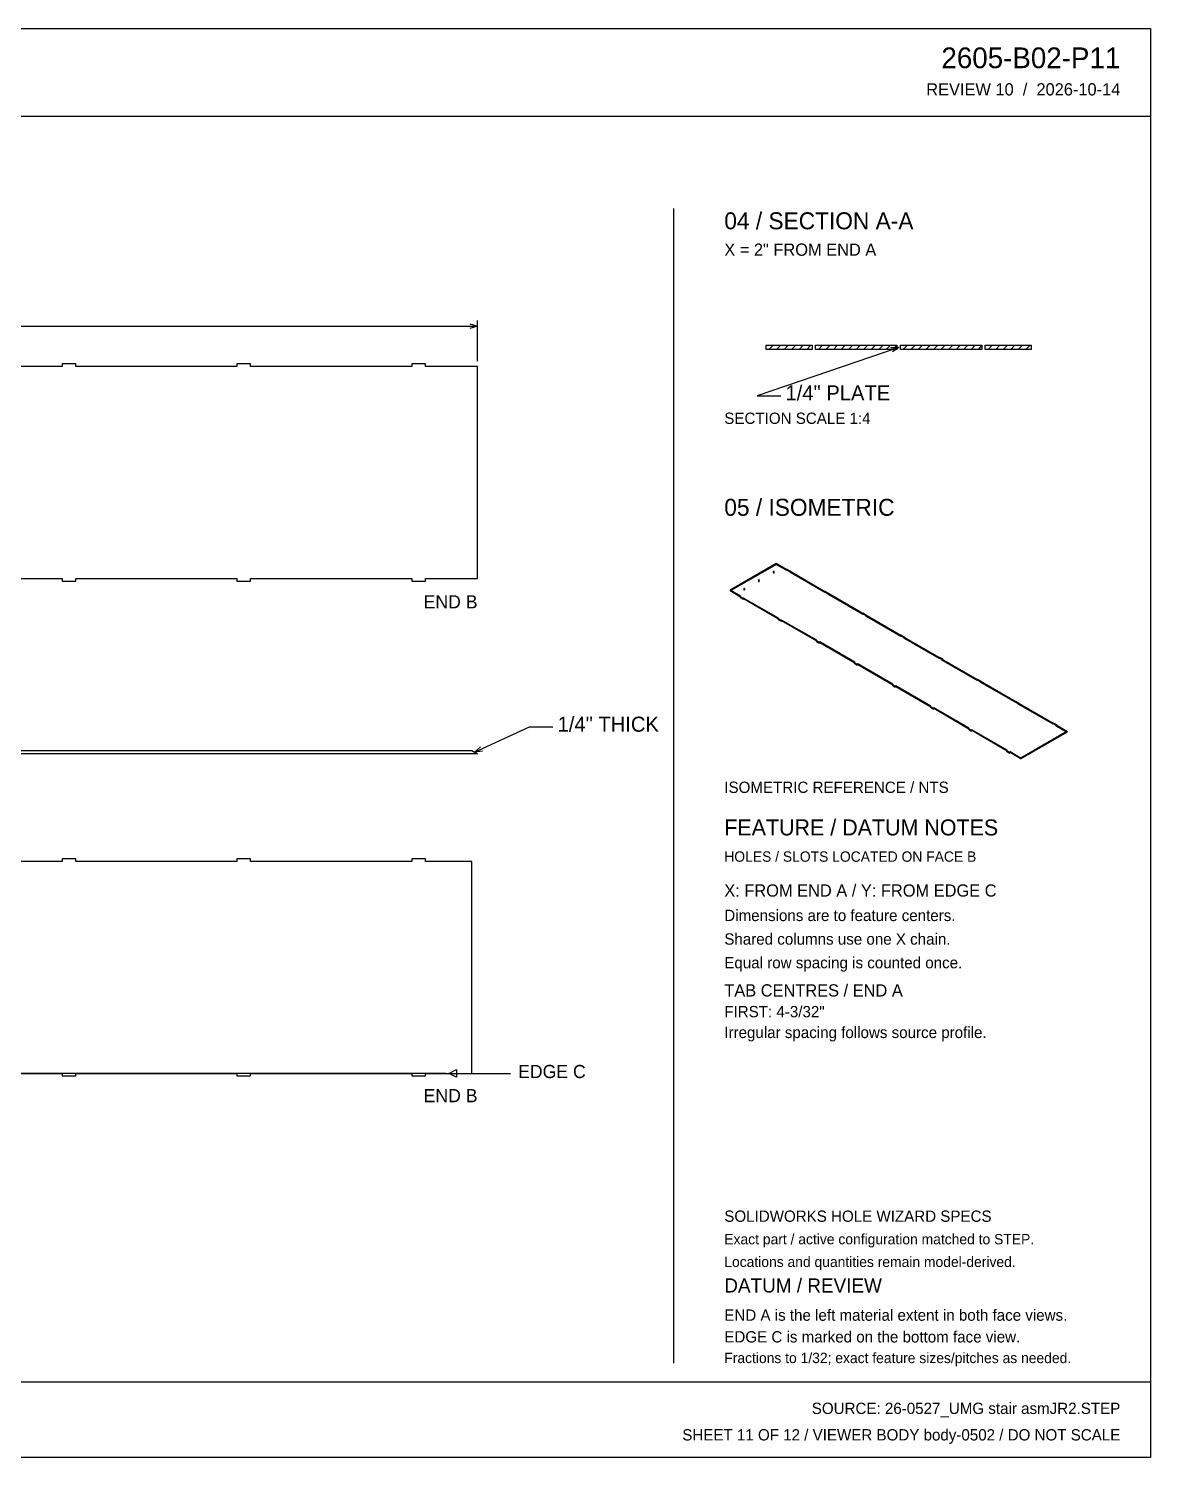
# Model space of a CAD drawing. Header units: inches. Extents: x 2 to 168, y 2 to 108.
# Drawn here: x 85 to 167.6, y 2.4 to 107.6 of the extents above; entities that cross this region are included whole.
import ezdxf
from ezdxf.enums import TextEntityAlignment as Align

# ---------------------------------------------------------------- set-up
doc = ezdxf.new("R2010")
doc.units = ezdxf.units.IN
doc.header["$MEASUREMENT"] = 0

msp = doc.modelspace()

# ---------------------------------------------------------------- linework, layer by layer
at = {"layer": 'ANNOTATION'}
for p, q in [((19.43, 85.71), (118.07, 85.71)), ((117.51, 85.88), (118.07, 85.71)), ((118.07, 85.71), (117.51, 85.53)), ((118.07, 83.14), (118.07, 86.13)), ((149.1, 84.15), (138.68, 80.59)), ((148.52, 84.13), (149.1, 84.15)), ((149.1, 84.15), (148.63, 83.81)), ((138.68, 80.59), (140.42, 80.59)), ((117.86, 54.32), (121.89, 56.18)), ((121.89, 56.18), (123.63, 56.18)), ((117.86, 54.32), (118.3, 54.71)), ((118.44, 54.4), (117.86, 54.32)), ((115.74, 30.66), (14.5, 30.66)), ((115.95, 30.66), (116.51, 30.94)), ((115.95, 30.66), (120.5, 30.66)), ((116.51, 30.38), (115.95, 30.66)), ((116.51, 30.94), (116.51, 30.38))]:
    msp.add_line(p, q, dxfattribs=at)
at = {"layer": 'OUTLINE'}
for p, q in [((2.36, 107.64), (167.64, 107.64)), ((167.64, 107.64), (167.64, 2.36)), ((2.36, 101.18), (167.64, 101.18)), ((132.5, 94.38), (132.5, 9.31)), ((139.33, 84.31), (142.72, 84.31)), ((139.33, 83.99), (139.33, 84.31)), ((139.54, 83.99), (139.85, 84.31)), ((140.1, 83.99), (140.41, 84.31)), ((140.65, 83.99), (140.96, 84.31)), ((141.21, 83.99), (141.52, 84.31)), ((141.76, 83.99), (142.07, 84.31)), ((142.32, 83.99), (142.63, 84.31)), ((142.72, 84.31), (142.72, 83.99)), ((142.97, 84.31), (148.97, 84.31)), ((142.97, 83.99), (142.97, 84.31)), ((143.18, 83.99), (143.49, 84.31)), ((143.74, 83.99), (144.05, 84.31)), ((144.29, 83.99), (144.6, 84.31)), ((144.85, 83.99), (145.16, 84.31)), ((145.4, 83.99), (145.72, 84.31)), ((145.96, 83.99), (146.27, 84.31)), ((146.51, 83.99), (146.83, 84.31)), ((147.07, 83.99), (147.38, 84.31)), ((147.63, 83.99), (147.94, 84.31)), ((148.18, 83.99), (148.49, 84.31)), ((148.74, 83.99), (148.97, 84.31)), ((148.97, 84.31), (148.97, 83.99)), ((149.22, 84.31), (155.22, 84.31)), ((149.22, 83.99), (149.22, 84.31)), ((149.43, 83.99), (149.74, 84.31)), ((149.99, 83.99), (150.3, 84.31)), ((150.54, 83.99), (150.85, 84.31)), ((151.1, 83.99), (151.41, 84.31)), ((151.65, 83.99), (151.97, 84.31)), ((152.21, 83.99), (152.52, 84.31)), ((152.76, 83.99), (153.08, 84.31)), ((153.32, 83.99), (153.63, 84.31)), ((153.88, 83.99), (154.19, 84.31)), ((154.43, 83.99), (154.74, 84.31)), ((154.99, 83.99), (155.22, 84.31)), ((155.22, 84.31), (155.22, 83.99)), ((155.47, 84.31), (158.86, 84.31)), ((155.47, 83.99), (155.47, 84.31)), ((155.68, 83.99), (155.99, 84.31)), ((156.24, 83.99), (156.55, 84.31)), ((156.79, 83.99), (157.1, 84.31)), ((157.35, 83.99), (157.66, 84.31)), ((157.9, 83.99), (158.22, 84.31)), ((158.46, 83.99), (158.77, 84.31)), ((158.86, 84.31), (158.86, 83.99)), ((142.72, 83.99), (139.33, 83.99)), ((148.97, 83.99), (142.97, 83.99)), ((155.22, 83.99), (149.22, 83.99)), ((158.86, 83.99), (155.47, 83.99)), ((87.47, 82.74), (75.58, 82.74)), ((88.47, 82.93), (87.47, 82.93)), ((87.47, 82.93), (87.47, 82.74)), ((88.47, 82.74), (88.47, 82.93)), ((100.35, 82.74), (88.47, 82.74)), ((101.35, 82.93), (100.35, 82.93)), ((100.35, 82.93), (100.35, 82.74)), ((101.35, 82.74), (101.35, 82.93)), ((113.24, 82.74), (101.35, 82.74)), ((114.24, 82.93), (113.24, 82.93)), ((113.24, 82.93), (113.24, 82.74)), ((114.24, 82.74), (114.24, 82.93)), ((118.07, 82.74), (114.24, 82.74)), ((118.07, 67.12), (118.07, 82.74)), ((140.07, 68.22), (136.67, 66.26)), ((136.67, 66.2), (140.07, 68.16)), ((139.87, 67.63), (139.86, 67.63)), ((139.86, 67.63), (139.86, 67.63)), ((139.86, 67.63), (139.86, 67.63)), ((139.86, 67.63), (139.86, 67.63)), ((139.86, 67.63), (139.86, 67.63)), ((139.86, 67.63), (139.86, 67.63)), ((139.86, 67.63), (139.86, 67.63)), ((139.86, 67.63), (139.86, 67.62)), ((139.86, 67.62), (139.86, 67.62)), ((139.86, 67.62), (139.86, 67.62)), ((139.86, 67.62), (139.86, 67.62)), ((139.86, 67.62), (139.86, 67.62)), ((139.86, 67.62), (139.86, 67.62)), ((139.86, 67.62), (139.86, 67.62)), ((139.86, 67.62), (139.86, 67.62)), ((139.86, 67.62), (139.86, 67.62)), ((139.86, 67.62), (139.86, 67.62)), ((139.86, 67.62), (139.86, 67.62)), ((139.86, 67.62), (139.86, 67.62)), ((139.86, 67.62), (139.86, 67.61)), ((139.86, 67.61), (139.86, 67.61)), ((139.86, 67.61), (139.86, 67.61)), ((139.86, 67.61), (139.86, 67.61)), ((139.86, 67.61), (139.86, 67.61)), ((139.86, 67.61), (139.86, 67.61)), ((139.86, 67.61), (139.86, 67.61)), ((139.86, 67.61), (139.86, 67.61)), ((139.86, 67.61), (139.87, 67.61)), ((139.87, 67.57), (139.86, 67.57)), ((139.86, 67.57), (139.86, 67.57)), ((139.86, 67.57), (139.86, 67.57)), ((139.86, 67.57), (139.86, 67.57)), ((139.86, 67.57), (139.86, 67.56)), ((139.86, 67.56), (139.86, 67.56)), ((139.86, 67.56), (139.86, 67.56)), ((139.86, 67.56), (139.86, 67.56)), ((139.86, 67.56), (139.86, 67.56)), ((139.86, 67.56), (139.86, 67.56)), ((139.86, 67.56), (139.86, 67.56)), ((139.86, 67.56), (139.86, 67.56)), ((139.86, 67.56), (139.86, 67.56)), ((139.86, 67.56), (139.86, 67.56)), ((139.86, 67.56), (139.86, 67.56)), ((139.86, 67.56), (139.86, 67.56)), ((139.86, 67.56), (139.86, 67.55)), ((139.86, 67.55), (139.86, 67.55)), ((139.86, 67.55), (139.86, 67.55)), ((139.86, 67.55), (139.86, 67.55)), ((139.86, 67.55), (139.86, 67.55)), ((139.86, 67.55), (139.86, 67.55)), ((139.86, 67.55), (139.86, 67.55)), ((139.86, 67.55), (139.86, 67.55)), ((139.86, 67.55), (139.86, 67.55)), ((139.86, 67.55), (139.86, 67.55)), ((139.86, 67.55), (139.86, 67.55)), ((139.86, 67.55), (139.87, 67.55)), ((139.88, 67.64), (139.87, 67.64)), ((139.87, 67.64), (139.87, 67.64)), ((139.87, 67.64), (139.87, 67.63)), ((139.87, 67.63), (139.87, 67.57)), ((139.87, 67.63), (139.87, 67.63)), ((139.87, 67.63), (139.87, 67.63)), ((139.87, 67.63), (139.87, 67.63)), ((139.87, 67.63), (139.87, 67.63)), ((139.87, 67.63), (139.87, 67.63)), ((139.87, 67.63), (139.87, 67.63)), ((139.87, 67.61), (139.87, 67.61)), ((139.87, 67.61), (139.87, 67.61)), ((139.87, 67.61), (139.87, 67.61)), ((139.87, 67.61), (139.87, 67.61)), ((139.87, 67.61), (139.87, 67.61)), ((139.87, 67.61), (139.87, 67.6)), ((139.87, 67.6), (139.87, 67.6)), ((139.87, 67.6), (139.87, 67.6)), ((139.87, 67.6), (139.88, 67.6)), ((139.88, 67.57), (139.87, 67.57)), ((139.87, 67.57), (139.87, 67.57)), ((139.87, 67.57), (139.87, 67.57)), ((139.87, 67.57), (139.87, 67.57)), ((139.87, 67.57), (139.87, 67.57)), ((139.87, 67.57), (139.87, 67.57)), ((139.87, 67.57), (139.87, 67.57)), ((139.87, 67.57), (139.87, 67.57)), ((139.87, 67.57), (139.87, 67.57)), ((139.87, 67.55), (139.87, 67.54)), ((139.87, 67.54), (139.87, 67.54)), ((139.87, 67.54), (139.87, 67.54)), ((139.87, 67.54), (139.87, 67.54)), ((139.87, 67.54), (139.87, 67.54)), ((139.87, 67.54), (139.87, 67.54)), ((139.87, 67.54), (139.87, 67.54)), ((139.87, 67.54), (139.87, 67.54)), ((139.87, 67.54), (139.88, 67.54)), ((139.89, 67.64), (139.88, 67.64)), ((139.88, 67.64), (139.88, 67.64)), ((139.88, 67.64), (139.88, 67.64)), ((139.88, 67.64), (139.88, 67.64)), ((139.88, 67.64), (139.88, 67.64)), ((139.88, 67.64), (139.88, 67.64)), ((139.88, 67.64), (139.88, 67.64)), ((139.88, 67.6), (139.88, 67.6)), ((139.88, 67.6), (139.88, 67.6)), ((139.88, 67.6), (139.88, 67.6)), ((139.88, 67.6), (139.88, 67.6)), ((139.88, 67.6), (139.88, 67.6)), ((139.88, 67.6), (139.88, 67.6)), ((139.88, 67.6), (139.89, 67.6)), ((139.89, 67.57), (139.88, 67.57)), ((139.88, 67.57), (139.88, 67.57)), ((139.88, 67.57), (139.88, 67.57)), ((139.88, 67.57), (139.88, 67.57)), ((139.88, 67.57), (139.88, 67.57)), ((139.88, 67.57), (139.88, 67.57)), ((139.88, 67.57), (139.88, 67.57)), ((139.88, 67.54), (139.88, 67.54)), ((139.88, 67.54), (139.88, 67.54)), ((139.88, 67.54), (139.88, 67.54)), ((139.88, 67.54), (139.88, 67.54)), ((139.88, 67.54), (139.88, 67.54)), ((139.88, 67.54), (139.88, 67.54)), ((139.88, 67.54), (139.89, 67.54)), ((139.9, 67.64), (139.89, 67.64)), ((139.89, 67.64), (139.89, 67.64)), ((139.89, 67.64), (139.89, 67.64)), ((139.89, 67.64), (139.89, 67.64)), ((139.89, 67.64), (139.89, 67.64)), ((139.89, 67.64), (139.89, 67.64)), ((139.89, 67.6), (139.89, 67.6)), ((139.89, 67.6), (139.89, 67.6)), ((139.89, 67.6), (139.89, 67.6)), ((139.89, 67.6), (139.89, 67.6)), ((139.89, 67.6), (139.89, 67.6)), ((139.89, 67.6), (139.9, 67.6)), ((139.9, 67.57), (139.89, 67.57)), ((139.89, 67.57), (139.89, 67.57)), ((139.89, 67.57), (139.89, 67.57)), ((139.89, 67.57), (139.89, 67.57)), ((139.89, 67.57), (139.89, 67.57)), ((139.89, 67.57), (139.89, 67.57)), ((139.89, 67.54), (139.89, 67.54)), ((139.89, 67.54), (139.89, 67.54)), ((139.89, 67.54), (139.89, 67.54)), ((139.89, 67.54), (139.89, 67.54)), ((139.89, 67.54), (139.89, 67.54)), ((139.89, 67.54), (139.9, 67.54)), ((139.91, 67.64), (139.9, 67.64)), ((139.9, 67.64), (139.9, 67.64)), ((139.9, 67.64), (139.9, 67.64)), ((139.9, 67.64), (139.9, 67.64)), ((139.9, 67.64), (139.9, 67.64)), ((139.9, 67.64), (139.9, 67.64)), ((139.9, 67.64), (139.9, 67.64)), ((139.9, 67.6), (139.9, 67.6)), ((139.9, 67.6), (139.9, 67.6)), ((139.9, 67.6), (139.9, 67.6)), ((139.9, 67.6), (139.9, 67.6)), ((139.9, 67.6), (139.9, 67.6)), ((139.9, 67.6), (139.9, 67.6)), ((139.9, 67.6), (139.91, 67.6)), ((139.91, 67.57), (139.9, 67.57)), ((139.9, 67.57), (139.9, 67.57)), ((139.9, 67.57), (139.9, 67.57)), ((139.9, 67.57), (139.9, 67.57)), ((139.9, 67.57), (139.9, 67.57)), ((139.9, 67.57), (139.9, 67.57)), ((139.9, 67.57), (139.9, 67.57)), ((139.9, 67.54), (139.9, 67.54)), ((139.9, 67.54), (139.9, 67.54)), ((139.9, 67.54), (139.9, 67.54)), ((139.9, 67.54), (139.9, 67.54)), ((139.9, 67.54), (139.9, 67.54)), ((139.9, 67.54), (139.9, 67.54)), ((139.9, 67.54), (139.91, 67.54)), ((139.91, 67.63), (139.91, 67.64)), ((139.92, 67.63), (139.91, 67.63)), ((139.91, 67.63), (139.91, 67.63)), ((139.91, 67.63), (139.91, 67.63)), ((139.91, 67.63), (139.91, 67.63)), ((139.91, 67.63), (139.91, 67.63)), ((139.91, 67.63), (139.91, 67.63)), ((139.91, 67.63), (139.91, 67.63)), ((139.91, 67.63), (139.91, 67.63)), ((139.91, 67.61), (139.91, 67.54)), ((139.91, 67.6), (139.91, 67.61)), ((139.91, 67.61), (139.91, 67.61)), ((139.91, 67.61), (139.91, 67.61)), ((139.91, 67.61), (139.91, 67.61)), ((139.91, 67.61), (139.91, 67.61)), ((139.91, 67.61), (139.91, 67.61)), ((139.91, 67.61), (139.91, 67.61)), ((139.91, 67.61), (139.92, 67.61)), ((139.91, 67.6), (139.91, 67.6)), ((139.92, 67.57), (139.91, 67.57)), ((139.91, 67.57), (139.91, 67.57)), ((139.91, 67.57), (139.91, 67.57)), ((139.91, 67.57), (139.91, 67.57)), ((139.91, 67.57), (139.91, 67.57)), ((139.91, 67.57), (139.91, 67.57)), ((139.91, 67.57), (139.91, 67.57)), ((139.91, 67.57), (139.91, 67.57)), ((139.91, 67.57), (139.91, 67.57)), ((139.91, 67.54), (139.91, 67.55)), ((139.91, 67.55), (139.91, 67.55)), ((139.91, 67.55), (139.92, 67.55)), ((139.91, 67.54), (139.91, 67.54)), ((139.91, 67.54), (139.91, 67.54)), ((139.91, 67.54), (139.91, 67.54)), ((139.91, 67.54), (139.91, 67.54)), ((139.91, 67.54), (139.91, 67.54)), ((139.91, 67.54), (139.91, 67.54)), ((139.92, 67.62), (139.92, 67.63)), ((139.92, 67.63), (139.92, 67.63)), ((139.92, 67.63), (139.92, 67.63)), ((139.92, 67.63), (139.92, 67.63)), ((139.92, 67.63), (139.92, 67.63)), ((139.92, 67.63), (139.92, 67.63)), ((139.92, 67.61), (139.92, 67.62)), ((139.92, 67.62), (139.92, 67.62)), ((139.92, 67.62), (139.92, 67.62)), ((139.92, 67.62), (139.92, 67.62)), ((139.92, 67.62), (139.92, 67.62)), ((139.92, 67.62), (139.92, 67.62)), ((139.92, 67.62), (139.92, 67.62)), ((139.92, 67.62), (139.92, 67.62)), ((139.92, 67.62), (139.92, 67.62)), ((139.92, 67.62), (139.92, 67.62)), ((139.92, 67.62), (139.92, 67.62)), ((139.92, 67.62), (139.92, 67.62)), ((139.92, 67.61), (139.92, 67.61)), ((139.92, 67.61), (139.92, 67.61)), ((139.92, 67.61), (139.92, 67.61)), ((139.92, 67.61), (139.92, 67.61)), ((139.92, 67.61), (139.92, 67.61)), ((139.92, 67.61), (139.92, 67.61)), ((139.92, 67.56), (139.92, 67.57)), ((139.92, 67.57), (139.92, 67.57)), ((139.92, 67.57), (139.92, 67.57)), ((139.92, 67.55), (139.92, 67.56)), ((139.92, 67.56), (139.92, 67.56)), ((139.92, 67.56), (139.92, 67.56)), ((139.92, 67.56), (139.92, 67.56)), ((139.92, 67.56), (139.92, 67.56)), ((139.92, 67.56), (139.92, 67.56)), ((139.92, 67.56), (139.92, 67.56)), ((139.92, 67.56), (139.92, 67.56)), ((139.92, 67.56), (139.92, 67.56)), ((139.92, 67.56), (139.92, 67.56)), ((139.92, 67.56), (139.92, 67.56)), ((139.92, 67.56), (139.92, 67.56)), ((139.92, 67.55), (139.92, 67.55)), ((139.92, 67.55), (139.92, 67.55)), ((139.92, 67.55), (139.92, 67.55)), ((139.92, 67.55), (139.92, 67.55)), ((139.92, 67.55), (139.92, 67.55)), ((139.92, 67.55), (139.92, 67.55)), ((139.92, 67.55), (139.92, 67.55)), ((139.92, 67.55), (139.92, 67.55)), ((139.92, 67.55), (139.92, 67.55)), ((140.07, 68.16), (140.07, 68.22)), ((140.85, 67.77), (140.07, 68.22)), ((140.85, 67.71), (140.07, 68.16)), ((140.89, 67.8), (140.85, 67.77)), ((140.85, 67.77), (140.85, 67.71)), ((140.89, 67.73), (140.85, 67.71)), ((140.89, 67.8), (140.89, 67.73)), ((140.89, 67.8), (141.11, 67.67)), ((140.89, 67.73), (141.11, 67.61)), ((141.11, 67.67), (141.07, 67.65)), ((141.07, 67.65), (141.07, 67.58)), ((143.65, 66.15), (141.07, 67.65)), ((141.11, 67.61), (141.07, 67.58)), ((143.65, 66.09), (141.07, 67.58)), ((141.11, 67.67), (141.11, 67.61)), ((75.58, 67.12), (87.47, 67.12)), ((87.47, 67.12), (87.47, 66.93)), ((87.47, 66.93), (88.47, 66.93)), ((88.47, 66.93), (88.47, 67.12)), ((88.47, 67.12), (100.35, 67.12)), ((100.35, 67.12), (100.35, 66.93)), ((100.35, 66.93), (101.35, 66.93)), ((101.35, 66.93), (101.35, 67.12)), ((101.35, 67.12), (113.24, 67.12)), ((113.24, 67.12), (113.24, 66.93)), ((113.24, 66.93), (114.24, 66.93)), ((114.24, 66.93), (114.24, 67.12)), ((114.24, 67.12), (118.07, 67.12)), ((137.69, 66.37), (137.68, 66.37)), ((137.68, 66.37), (137.68, 66.37)), ((137.68, 66.37), (137.68, 66.37)), ((137.68, 66.37), (137.68, 66.37)), ((137.68, 66.37), (137.68, 66.37)), ((137.68, 66.37), (137.68, 66.37)), ((137.68, 66.37), (137.68, 66.36)), ((137.68, 66.36), (137.68, 66.36)), ((137.68, 66.36), (137.68, 66.36)), ((137.68, 66.36), (137.68, 66.36)), ((137.68, 66.36), (137.68, 66.36)), ((137.68, 66.36), (137.68, 66.36)), ((137.68, 66.36), (137.68, 66.36)), ((137.68, 66.36), (137.68, 66.36)), ((137.68, 66.36), (137.68, 66.36)), ((137.68, 66.36), (137.69, 66.36)), ((137.7, 66.38), (137.69, 66.38)), ((137.69, 66.38), (137.69, 66.38)), ((137.69, 66.38), (137.69, 66.38)), ((137.69, 66.38), (137.69, 66.38)), ((137.69, 66.38), (137.69, 66.37)), ((137.69, 66.38), (137.69, 66.31)), ((137.69, 66.37), (137.69, 66.37)), ((137.69, 66.37), (137.69, 66.37)), ((137.69, 66.37), (137.69, 66.37)), ((137.69, 66.37), (137.69, 66.37)), ((137.69, 66.37), (137.69, 66.37)), ((137.69, 66.37), (137.69, 66.37)), ((137.69, 66.36), (137.69, 66.36)), ((137.69, 66.36), (137.69, 66.36)), ((137.69, 66.36), (137.69, 66.35)), ((137.69, 66.35), (137.69, 66.35)), ((137.69, 66.35), (137.69, 66.35)), ((137.69, 66.35), (137.69, 66.35)), ((137.69, 66.35), (137.69, 66.35)), ((137.69, 66.35), (137.69, 66.35)), ((137.69, 66.35), (137.69, 66.35)), ((137.69, 66.35), (137.69, 66.35)), ((137.69, 66.35), (137.7, 66.35)), ((137.71, 66.38), (137.7, 66.38)), ((137.7, 66.38), (137.7, 66.38)), ((137.7, 66.38), (137.7, 66.38)), ((137.7, 66.38), (137.7, 66.38)), ((137.7, 66.38), (137.7, 66.38)), ((137.7, 66.38), (137.7, 66.38)), ((137.7, 66.38), (137.7, 66.38)), ((137.7, 66.38), (137.7, 66.38)), ((137.7, 66.35), (137.7, 66.35)), ((137.7, 66.35), (137.7, 66.35)), ((137.7, 66.35), (137.7, 66.35)), ((137.7, 66.35), (137.7, 66.35)), ((137.7, 66.35), (137.7, 66.35)), ((137.7, 66.35), (137.7, 66.35)), ((137.7, 66.35), (137.7, 66.35)), ((137.7, 66.35), (137.71, 66.35)), ((137.72, 66.38), (137.71, 66.38)), ((137.71, 66.38), (137.71, 66.38)), ((137.71, 66.38), (137.71, 66.38)), ((137.71, 66.38), (137.71, 66.38)), ((137.71, 66.38), (137.71, 66.38)), ((137.71, 66.38), (137.71, 66.38)), ((137.71, 66.35), (137.71, 66.35)), ((137.71, 66.35), (137.71, 66.35)), ((137.71, 66.35), (137.71, 66.35)), ((137.71, 66.35), (137.71, 66.35)), ((137.71, 66.35), (137.71, 66.35)), ((137.71, 66.35), (137.72, 66.35)), ((137.73, 66.38), (137.72, 66.38)), ((137.72, 66.38), (137.72, 66.38)), ((137.72, 66.38), (137.72, 66.38)), ((137.72, 66.38), (137.72, 66.38)), ((137.72, 66.38), (137.72, 66.38)), ((137.72, 66.38), (137.72, 66.38)), ((137.72, 66.38), (137.72, 66.38)), ((137.72, 66.35), (137.72, 66.35)), ((137.72, 66.35), (137.72, 66.35)), ((137.72, 66.35), (137.72, 66.35)), ((137.72, 66.35), (137.72, 66.35)), ((137.72, 66.35), (137.72, 66.35)), ((137.72, 66.35), (137.72, 66.35)), ((137.72, 66.35), (137.73, 66.35)), ((137.74, 66.38), (137.73, 66.38)), ((137.73, 66.38), (137.73, 66.38)), ((137.73, 66.38), (137.73, 66.38)), ((137.73, 66.38), (137.73, 66.38)), ((137.73, 66.38), (137.73, 66.38)), ((137.73, 66.38), (137.73, 66.38)), ((137.73, 66.38), (137.73, 66.38)), ((137.73, 66.38), (137.73, 66.38)), ((137.73, 66.35), (137.73, 66.35)), ((137.73, 66.35), (137.73, 66.35)), ((137.73, 66.35), (137.73, 66.35)), ((137.73, 66.35), (137.73, 66.35)), ((137.73, 66.35), (137.73, 66.35)), ((137.73, 66.35), (137.73, 66.35)), ((137.73, 66.35), (137.73, 66.35)), ((137.73, 66.35), (137.74, 66.35)), ((137.74, 66.37), (137.74, 66.38)), ((137.74, 66.38), (137.74, 66.38)), ((137.74, 66.36), (137.74, 66.37)), ((137.74, 66.37), (137.74, 66.37)), ((137.74, 66.37), (137.74, 66.37)), ((137.74, 66.37), (137.74, 66.37)), ((137.74, 66.37), (137.74, 66.37)), ((137.74, 66.37), (137.74, 66.37)), ((137.74, 66.37), (137.74, 66.37)), ((137.74, 66.37), (137.74, 66.37)), ((137.74, 66.37), (137.74, 66.37)), ((137.74, 66.37), (137.74, 66.37)), ((137.74, 66.37), (137.74, 66.37)), ((137.74, 66.37), (137.74, 66.37)), ((137.74, 66.37), (137.74, 66.37)), ((137.74, 66.35), (137.74, 66.36)), ((137.74, 66.36), (137.74, 66.36)), ((137.74, 66.36), (137.74, 66.36)), ((137.74, 66.36), (137.74, 66.36)), ((137.74, 66.36), (137.74, 66.36)), ((137.74, 66.36), (137.74, 66.36)), ((137.74, 66.36), (137.74, 66.36)), ((137.74, 66.36), (137.74, 66.36)), ((137.74, 66.36), (137.74, 66.36)), ((137.74, 66.36), (137.74, 66.36)), ((137.74, 66.36), (137.74, 66.36)), ((137.74, 66.36), (137.74, 66.36)), ((137.74, 66.35), (137.74, 66.35)), ((137.74, 66.35), (137.74, 66.35)), ((137.74, 66.35), (137.74, 66.35)), ((137.74, 66.35), (137.74, 66.35)), ((137.74, 66.35), (137.74, 66.35)), ((137.74, 66.35), (137.74, 66.29)), ((138.78, 67), (138.77, 67)), ((138.77, 67), (138.77, 67)), ((138.77, 67), (138.77, 67)), ((138.77, 67), (138.77, 67)), ((138.77, 67), (138.77, 67)), ((138.77, 67), (138.77, 67)), ((138.77, 67), (138.77, 67)), ((138.77, 67), (138.77, 66.99)), ((138.77, 66.99), (138.77, 66.99)), ((138.77, 66.99), (138.77, 66.99)), ((138.77, 66.99), (138.77, 66.99)), ((138.77, 66.99), (138.77, 66.99)), ((138.77, 66.99), (138.77, 66.99)), ((138.77, 66.99), (138.77, 66.99)), ((138.77, 66.99), (138.77, 66.99)), ((138.77, 66.99), (138.77, 66.99)), ((138.77, 66.99), (138.77, 66.99)), ((138.77, 66.99), (138.77, 66.99)), ((138.77, 66.99), (138.77, 66.98)), ((138.77, 66.98), (138.77, 66.98)), ((138.77, 66.98), (138.77, 66.98)), ((138.77, 66.98), (138.78, 66.98)), ((138.78, 66.94), (138.77, 66.94)), ((138.77, 66.94), (138.77, 66.94)), ((138.77, 66.94), (138.77, 66.94)), ((138.77, 66.94), (138.77, 66.93)), ((138.77, 66.93), (138.77, 66.93)), ((138.77, 66.93), (138.77, 66.93)), ((138.77, 66.93), (138.77, 66.93)), ((138.77, 66.93), (138.77, 66.93)), ((138.77, 66.93), (138.77, 66.93)), ((138.77, 66.93), (138.77, 66.93)), ((138.77, 66.93), (138.77, 66.93)), ((138.77, 66.93), (138.77, 66.93)), ((138.77, 66.93), (138.77, 66.93)), ((138.77, 66.93), (138.77, 66.93)), ((138.77, 66.93), (138.77, 66.93)), ((138.77, 66.93), (138.77, 66.92)), ((138.77, 66.92), (138.77, 66.92)), ((138.77, 66.92), (138.77, 66.92)), ((138.77, 66.92), (138.77, 66.92)), ((138.77, 66.92), (138.77, 66.92)), ((138.77, 66.92), (138.77, 66.92)), ((138.77, 66.92), (138.78, 66.92)), ((138.79, 67.01), (138.78, 67.01)), ((138.78, 67.01), (138.78, 67.01)), ((138.78, 67.01), (138.78, 67.01)), ((138.78, 67.01), (138.78, 67)), ((138.78, 67), (138.78, 66.94)), ((138.78, 67), (138.78, 67)), ((138.78, 67), (138.78, 67)), ((138.78, 67), (138.78, 67)), ((138.78, 67), (138.78, 67)), ((138.78, 67), (138.78, 67)), ((138.78, 67), (138.78, 67)), ((138.78, 66.98), (138.78, 66.98)), ((138.78, 66.98), (138.78, 66.98)), ((138.78, 66.98), (138.78, 66.98)), ((138.78, 66.98), (138.78, 66.98)), ((138.78, 66.98), (138.78, 66.98)), ((138.78, 66.98), (138.78, 66.98)), ((138.78, 66.98), (138.78, 66.98)), ((138.78, 66.98), (138.78, 66.98)), ((138.78, 66.98), (138.78, 66.98)), ((138.78, 66.98), (138.79, 66.98)), ((138.79, 66.94), (138.78, 66.94)), ((138.78, 66.94), (138.78, 66.94)), ((138.78, 66.94), (138.78, 66.94)), ((138.78, 66.94), (138.78, 66.94)), ((138.78, 66.94), (138.78, 66.94)), ((138.78, 66.94), (138.78, 66.94)), ((138.78, 66.94), (138.78, 66.94)), ((138.78, 66.94), (138.78, 66.94)), ((138.78, 66.94), (138.78, 66.94)), ((138.78, 66.94), (138.78, 66.94)), ((138.78, 66.92), (138.78, 66.92)), ((138.78, 66.92), (138.78, 66.92)), ((138.78, 66.92), (138.78, 66.92)), ((138.78, 66.92), (138.78, 66.92)), ((138.78, 66.92), (138.78, 66.92)), ((138.78, 66.92), (138.78, 66.92)), ((138.78, 66.92), (138.78, 66.92)), ((138.78, 66.92), (138.78, 66.91)), ((138.78, 66.91), (138.78, 66.91)), ((138.78, 66.91), (138.79, 66.91)), ((138.8, 67.01), (138.79, 67.01)), ((138.79, 67.01), (138.79, 67.01)), ((138.79, 67.01), (138.79, 67.01)), ((138.79, 67.01), (138.79, 67.01)), ((138.79, 67.01), (138.79, 67.01)), ((138.79, 67.01), (138.79, 67.01)), ((138.79, 67.01), (138.79, 67.01)), ((138.79, 66.98), (138.79, 66.98)), ((138.79, 66.98), (138.79, 66.98)), ((138.79, 66.98), (138.79, 66.98)), ((138.79, 66.98), (138.79, 66.97)), ((138.79, 66.97), (138.79, 66.97)), ((138.79, 66.97), (138.79, 66.97)), ((138.79, 66.97), (138.8, 66.97)), ((138.8, 66.95), (138.79, 66.95)), ((138.79, 66.95), (138.79, 66.95)), ((138.79, 66.95), (138.79, 66.95)), ((138.79, 66.95), (138.79, 66.95)), ((138.79, 66.95), (138.79, 66.95)), ((138.79, 66.95), (138.79, 66.94)), ((138.79, 66.94), (138.79, 66.94)), ((138.79, 66.91), (138.79, 66.91)), ((138.79, 66.91), (138.79, 66.91)), ((138.79, 66.91), (138.79, 66.91)), ((138.79, 66.91), (138.79, 66.91)), ((138.79, 66.91), (138.79, 66.91)), ((138.79, 66.91), (138.79, 66.91)), ((138.79, 66.91), (138.8, 66.91)), ((138.81, 67.01), (138.8, 67.01)), ((138.8, 67.01), (138.8, 67.01)), ((138.8, 67.01), (138.8, 67.01)), ((138.8, 67.01), (138.8, 67.01)), ((138.8, 67.01), (138.8, 67.01)), ((138.8, 67.01), (138.8, 67.01)), ((138.8, 67.01), (138.8, 67.01)), ((138.8, 66.97), (138.8, 66.97)), ((138.8, 66.97), (138.8, 66.97)), ((138.8, 66.97), (138.8, 66.97)), ((138.8, 66.97), (138.8, 66.97)), ((138.8, 66.97), (138.8, 66.97)), ((138.8, 66.97), (138.8, 66.97)), ((138.8, 66.97), (138.81, 66.97)), ((138.81, 66.95), (138.8, 66.95)), ((138.8, 66.95), (138.8, 66.95)), ((138.8, 66.95), (138.8, 66.95)), ((138.8, 66.95), (138.8, 66.95)), ((138.8, 66.95), (138.8, 66.95)), ((138.8, 66.95), (138.8, 66.95)), ((138.8, 66.95), (138.8, 66.95)), ((138.8, 66.91), (138.8, 66.91)), ((138.8, 66.91), (138.8, 66.91)), ((138.8, 66.91), (138.8, 66.91)), ((138.8, 66.91), (138.8, 66.91)), ((138.8, 66.91), (138.8, 66.91)), ((138.8, 66.91), (138.8, 66.91)), ((138.8, 66.91), (138.81, 66.91)), ((138.82, 67.01), (138.81, 67.01)), ((138.81, 67.01), (138.81, 67.01)), ((138.81, 67.01), (138.81, 67.01)), ((138.81, 67.01), (138.81, 67.01)), ((138.81, 67.01), (138.81, 67.01)), ((138.81, 67.01), (138.81, 67.01)), ((138.81, 67.01), (138.81, 67.01)), ((138.81, 66.97), (138.81, 66.98)), ((138.81, 66.98), (138.81, 66.98)), ((138.81, 66.98), (138.82, 66.98)), ((138.81, 66.97), (138.81, 66.97)), ((138.81, 66.97), (138.81, 66.97)), ((138.81, 66.97), (138.81, 66.97)), ((138.81, 66.97), (138.81, 66.97)), ((138.82, 66.94), (138.81, 66.95)), ((138.81, 66.95), (138.81, 66.95)), ((138.81, 66.95), (138.81, 66.95)), ((138.81, 66.95), (138.81, 66.95)), ((138.81, 66.95), (138.81, 66.95)), ((138.81, 66.95), (138.81, 66.95)), ((138.81, 66.95), (138.81, 66.95)), ((138.81, 66.91), (138.81, 66.91)), ((138.81, 66.91), (138.81, 66.91)), ((138.81, 66.91), (138.81, 66.91)), ((138.81, 66.91), (138.81, 66.91)), ((138.81, 66.91), (138.81, 66.91)), ((138.81, 66.91), (138.81, 66.91)), ((138.81, 66.91), (138.82, 66.91)), ((138.82, 67), (138.82, 67.01)), ((138.82, 67.01), (138.82, 67.01)), ((138.82, 67.01), (138.82, 67.01)), ((138.82, 67.01), (138.82, 67.01)), ((138.82, 67.01), (138.82, 67.01)), ((138.83, 67), (138.82, 67)), ((138.82, 67), (138.82, 67)), ((138.82, 67), (138.82, 67)), ((138.82, 66.98), (138.82, 66.92)), ((138.82, 66.98), (138.82, 66.98)), ((138.82, 66.98), (138.82, 66.98)), ((138.82, 66.98), (138.82, 66.98)), ((138.82, 66.98), (138.82, 66.98)), ((138.82, 66.98), (138.82, 66.98)), ((138.82, 66.98), (138.82, 66.98)), ((138.82, 66.98), (138.82, 66.98)), ((138.82, 66.98), (138.83, 66.98)), ((138.83, 66.94), (138.82, 66.94)), ((138.82, 66.94), (138.82, 66.94)), ((138.82, 66.94), (138.82, 66.94)), ((138.82, 66.94), (138.82, 66.94)), ((138.82, 66.94), (138.82, 66.94)), ((138.82, 66.94), (138.82, 66.94)), ((138.82, 66.94), (138.82, 66.94)), ((138.82, 66.94), (138.82, 66.94)), ((138.82, 66.92), (138.82, 66.92)), ((138.82, 66.92), (138.83, 66.92)), ((138.82, 66.91), (138.82, 66.92)), ((138.82, 66.92), (138.82, 66.92)), ((138.82, 66.92), (138.82, 66.92)), ((138.82, 66.91), (138.82, 66.91)), ((138.82, 66.91), (138.82, 66.91)), ((138.82, 66.91), (138.82, 66.91)), ((138.83, 66.99), (138.83, 67)), ((138.83, 67), (138.83, 67)), ((138.83, 67), (138.83, 67)), ((138.83, 67), (138.83, 67)), ((138.83, 67), (138.83, 67)), ((138.83, 67), (138.83, 67)), ((138.83, 67), (138.83, 67)), ((138.83, 67), (138.83, 67)), ((138.83, 67), (138.83, 67)), ((138.83, 67), (138.83, 67)), ((138.83, 67), (138.83, 67)), ((138.83, 66.98), (138.83, 66.99)), ((138.83, 66.99), (138.83, 66.99)), ((138.83, 66.99), (138.83, 66.99)), ((138.83, 66.99), (138.83, 66.99)), ((138.83, 66.99), (138.83, 66.99)), ((138.83, 66.99), (138.83, 66.99)), ((138.83, 66.99), (138.83, 66.99)), ((138.83, 66.99), (138.83, 66.99)), ((138.83, 66.99), (138.83, 66.99)), ((138.83, 66.99), (138.83, 66.99)), ((138.83, 66.99), (138.83, 66.99)), ((138.83, 66.98), (138.83, 66.98)), ((138.83, 66.98), (138.83, 66.98)), ((138.83, 66.98), (138.83, 66.98)), ((138.83, 66.98), (138.83, 66.98)), ((138.83, 66.98), (138.83, 66.98)), ((138.83, 66.98), (138.83, 66.98)), ((138.83, 66.93), (138.83, 66.94)), ((138.83, 66.94), (138.83, 66.94)), ((138.83, 66.94), (138.83, 66.94)), ((138.83, 66.94), (138.83, 66.94)), ((138.83, 66.94), (138.83, 66.94)), ((138.83, 66.94), (138.83, 66.94)), ((138.83, 66.94), (138.83, 66.94)), ((138.83, 66.92), (138.83, 66.93)), ((138.83, 66.93), (138.83, 66.93)), ((138.83, 66.93), (138.83, 66.93)), ((138.83, 66.93), (138.83, 66.93)), ((138.83, 66.93), (138.83, 66.93)), ((138.83, 66.93), (138.83, 66.93)), ((138.83, 66.93), (138.83, 66.93)), ((138.83, 66.93), (138.83, 66.93)), ((138.83, 66.93), (138.83, 66.93)), ((138.83, 66.93), (138.83, 66.93)), ((138.83, 66.93), (138.83, 66.93)), ((138.83, 66.93), (138.83, 66.93)), ((138.83, 66.92), (138.83, 66.92)), ((138.83, 66.92), (138.83, 66.92)), ((138.83, 66.92), (138.83, 66.92)), ((138.83, 66.92), (138.83, 66.92)), ((138.83, 66.92), (138.83, 66.92)), ((138.83, 66.92), (138.83, 66.92)), ((138.83, 66.92), (138.83, 66.92)), ((138.83, 66.92), (138.83, 66.92)), ((138.83, 66.92), (138.83, 66.92)), ((136.67, 66.26), (136.67, 66.2)), ((137.45, 65.81), (136.67, 66.26)), ((137.45, 65.75), (136.67, 66.2)), ((137.45, 65.81), (137.41, 65.79)), ((137.41, 65.79), (137.41, 65.72)), ((137.41, 65.79), (137.63, 65.66)), ((137.45, 65.75), (137.41, 65.72)), ((137.41, 65.72), (137.63, 65.6)), ((137.45, 65.75), (137.45, 65.81)), ((137.67, 65.68), (137.63, 65.66)), ((137.63, 65.66), (137.63, 65.6)), ((137.67, 65.62), (137.63, 65.6)), ((137.67, 65.62), (137.67, 65.68)), ((140.25, 64.19), (137.67, 65.68)), ((140.25, 64.13), (137.67, 65.62)), ((137.69, 66.31), (137.68, 66.31)), ((137.68, 66.31), (137.68, 66.31)), ((137.68, 66.31), (137.68, 66.31)), ((137.68, 66.31), (137.68, 66.3)), ((137.68, 66.3), (137.68, 66.3)), ((137.68, 66.3), (137.68, 66.3)), ((137.68, 66.3), (137.68, 66.3)), ((137.68, 66.3), (137.68, 66.3)), ((137.68, 66.3), (137.68, 66.3)), ((137.68, 66.3), (137.68, 66.3)), ((137.68, 66.3), (137.68, 66.3)), ((137.68, 66.3), (137.68, 66.3)), ((137.68, 66.3), (137.68, 66.3)), ((137.68, 66.3), (137.68, 66.3)), ((137.68, 66.3), (137.68, 66.29)), ((137.68, 66.29), (137.69, 66.29)), ((137.7, 66.32), (137.69, 66.31)), ((137.69, 66.31), (137.69, 66.31)), ((137.69, 66.31), (137.69, 66.31)), ((137.69, 66.31), (137.69, 66.31)), ((137.69, 66.31), (137.69, 66.31)), ((137.69, 66.31), (137.69, 66.31)), ((137.69, 66.31), (137.69, 66.31)), ((137.69, 66.31), (137.69, 66.31)), ((137.69, 66.31), (137.69, 66.31)), ((137.69, 66.31), (137.69, 66.31)), ((137.69, 66.31), (137.69, 66.31)), ((137.69, 66.29), (137.69, 66.29)), ((137.69, 66.29), (137.69, 66.29)), ((137.69, 66.29), (137.69, 66.29)), ((137.69, 66.29), (137.69, 66.29)), ((137.69, 66.29), (137.69, 66.29)), ((137.69, 66.29), (137.69, 66.29)), ((137.69, 66.29), (137.69, 66.29)), ((137.69, 66.29), (137.69, 66.29)), ((137.69, 66.29), (137.69, 66.29)), ((137.69, 66.29), (137.69, 66.29)), ((137.69, 66.29), (137.7, 66.29)), ((137.71, 66.32), (137.7, 66.32)), ((137.7, 66.32), (137.7, 66.32)), ((137.7, 66.32), (137.7, 66.32)), ((137.7, 66.32), (137.7, 66.32)), ((137.7, 66.32), (137.7, 66.32)), ((137.7, 66.32), (137.7, 66.32)), ((137.7, 66.32), (137.7, 66.32)), ((137.7, 66.32), (137.7, 66.32)), ((137.7, 66.29), (137.7, 66.29)), ((137.7, 66.29), (137.7, 66.29)), ((137.7, 66.29), (137.7, 66.29)), ((137.7, 66.29), (137.7, 66.28)), ((137.7, 66.28), (137.7, 66.28)), ((137.7, 66.28), (137.7, 66.28)), ((137.7, 66.28), (137.7, 66.28)), ((137.7, 66.28), (137.71, 66.28)), ((137.72, 66.32), (137.71, 66.32)), ((137.71, 66.32), (137.71, 66.32)), ((137.71, 66.32), (137.71, 66.32)), ((137.71, 66.32), (137.71, 66.32)), ((137.71, 66.32), (137.71, 66.32)), ((137.71, 66.32), (137.71, 66.32)), ((137.71, 66.28), (137.71, 66.28)), ((137.71, 66.28), (137.71, 66.28)), ((137.71, 66.28), (137.71, 66.28)), ((137.71, 66.28), (137.71, 66.28)), ((137.71, 66.28), (137.71, 66.28)), ((137.71, 66.28), (137.72, 66.28)), ((137.73, 66.32), (137.72, 66.32)), ((137.72, 66.32), (137.72, 66.32)), ((137.72, 66.32), (137.72, 66.32)), ((137.72, 66.32), (137.72, 66.32)), ((137.72, 66.32), (137.72, 66.32)), ((137.72, 66.32), (137.72, 66.32)), ((137.72, 66.32), (137.72, 66.32)), ((137.72, 66.28), (137.72, 66.28)), ((137.72, 66.28), (137.72, 66.28)), ((137.72, 66.28), (137.72, 66.28)), ((137.72, 66.28), (137.72, 66.28)), ((137.72, 66.28), (137.72, 66.28)), ((137.72, 66.28), (137.72, 66.28)), ((137.72, 66.28), (137.73, 66.28)), ((137.73, 66.31), (137.73, 66.32)), ((137.73, 66.32), (137.73, 66.32)), ((137.73, 66.32), (137.73, 66.32)), ((137.73, 66.32), (137.73, 66.32)), ((137.73, 66.32), (137.73, 66.32)), ((137.73, 66.32), (137.73, 66.32)), ((137.74, 66.31), (137.73, 66.31)), ((137.73, 66.31), (137.73, 66.31)), ((137.73, 66.28), (137.73, 66.29)), ((137.73, 66.29), (137.73, 66.29)), ((137.73, 66.29), (137.73, 66.29)), ((137.73, 66.29), (137.73, 66.29)), ((137.73, 66.29), (137.73, 66.29)), ((137.73, 66.29), (137.73, 66.29)), ((137.73, 66.29), (137.74, 66.29)), ((137.73, 66.28), (137.73, 66.28)), ((137.74, 66.3), (137.74, 66.31)), ((137.74, 66.31), (137.74, 66.31)), ((137.74, 66.31), (137.74, 66.31)), ((137.74, 66.31), (137.74, 66.31)), ((137.74, 66.31), (137.74, 66.31)), ((137.74, 66.31), (137.74, 66.31)), ((137.74, 66.31), (137.74, 66.31)), ((137.74, 66.31), (137.74, 66.31)), ((137.74, 66.31), (137.74, 66.31)), ((137.74, 66.31), (137.74, 66.31)), ((137.74, 66.31), (137.74, 66.31)), ((137.74, 66.31), (137.74, 66.31)), ((137.74, 66.29), (137.74, 66.3)), ((137.74, 66.3), (137.74, 66.3)), ((137.74, 66.3), (137.74, 66.3)), ((137.74, 66.3), (137.74, 66.3)), ((137.74, 66.3), (137.74, 66.3)), ((137.74, 66.3), (137.74, 66.3)), ((137.74, 66.3), (137.74, 66.3)), ((137.74, 66.3), (137.74, 66.3)), ((137.74, 66.3), (137.74, 66.3)), ((137.74, 66.3), (137.74, 66.3)), ((137.74, 66.3), (137.74, 66.3)), ((137.74, 66.29), (137.74, 66.29)), ((137.74, 66.29), (137.74, 66.29)), ((137.74, 66.29), (137.74, 66.29)), ((137.74, 66.29), (137.74, 66.29)), ((137.74, 66.29), (137.74, 66.29)), ((137.74, 66.29), (137.74, 66.29)), ((137.74, 66.29), (137.74, 66.29)), ((137.74, 66.29), (137.74, 66.29)), ((137.74, 66.29), (137.74, 66.29)), ((143.69, 66.18), (143.65, 66.15)), ((143.65, 66.15), (143.65, 66.09)), ((143.69, 66.11), (143.65, 66.09)), ((143.69, 66.18), (143.69, 66.11)), ((143.69, 66.18), (143.91, 66.05)), ((143.69, 66.11), (143.91, 65.99)), ((143.91, 66.05), (143.87, 66.03)), ((146.46, 64.53), (143.87, 66.03)), ((143.87, 66.03), (143.87, 65.96)), ((143.91, 65.99), (143.87, 65.96)), ((146.46, 64.47), (143.87, 65.96)), ((143.91, 66.05), (143.91, 65.99)), ((146.5, 64.56), (146.46, 64.53)), ((146.46, 64.53), (146.46, 64.47)), ((146.5, 64.49), (146.46, 64.47)), ((146.5, 64.56), (146.72, 64.43)), ((146.5, 64.56), (146.5, 64.49)), ((146.5, 64.49), (146.72, 64.37)), ((146.72, 64.43), (146.68, 64.41)), ((146.68, 64.41), (146.68, 64.35)), ((149.26, 62.92), (146.68, 64.41)), ((146.72, 64.37), (146.68, 64.35)), ((149.26, 62.85), (146.68, 64.35)), ((146.72, 64.43), (146.72, 64.37)), ((140.25, 64.19), (140.21, 64.17)), ((140.21, 64.17), (140.21, 64.1)), ((140.21, 64.17), (140.43, 64.04)), ((140.25, 64.13), (140.21, 64.1)), ((140.21, 64.1), (140.43, 63.98)), ((140.25, 64.13), (140.25, 64.19)), ((140.47, 64.06), (140.43, 64.04)), ((140.43, 64.04), (140.43, 63.98)), ((140.47, 64), (140.43, 63.98)), ((140.47, 64), (140.47, 64.06)), ((143.06, 62.57), (140.47, 64.06)), ((143.06, 62.51), (140.47, 64)), ((143.06, 62.57), (143.02, 62.55)), ((143.02, 62.55), (143.02, 62.49)), ((143.02, 62.55), (143.23, 62.42)), ((143.06, 62.51), (143.02, 62.49)), ((143.02, 62.49), (143.23, 62.36)), ((143.06, 62.51), (143.06, 62.57)), ((143.28, 62.45), (143.23, 62.42)), ((143.23, 62.42), (143.23, 62.36)), ((143.28, 62.38), (143.23, 62.36)), ((145.86, 60.95), (143.28, 62.45)), ((143.28, 62.38), (143.28, 62.45)), ((145.86, 60.89), (143.28, 62.38)), ((149.3, 62.94), (149.26, 62.92)), ((149.26, 62.92), (149.26, 62.85)), ((149.3, 62.88), (149.26, 62.85)), ((149.3, 62.94), (149.3, 62.88)), ((149.3, 62.94), (149.52, 62.81)), ((149.3, 62.88), (149.52, 62.75)), ((149.52, 62.81), (149.48, 62.79)), ((149.48, 62.79), (149.48, 62.73)), ((152.07, 61.3), (149.48, 62.79)), ((149.52, 62.75), (149.48, 62.73)), ((152.07, 61.23), (149.48, 62.73)), ((149.52, 62.81), (149.52, 62.75)), ((152.11, 61.32), (152.07, 61.3)), ((152.07, 61.3), (152.07, 61.23)), ((152.11, 61.26), (152.07, 61.23)), ((152.11, 61.32), (152.11, 61.26)), ((152.11, 61.32), (152.32, 61.19)), ((152.11, 61.26), (152.32, 61.13)), ((152.32, 61.19), (152.28, 61.17)), ((154.87, 59.68), (152.28, 61.17)), ((152.28, 61.17), (152.28, 61.11)), ((152.32, 61.13), (152.28, 61.11)), ((154.87, 59.61), (152.28, 61.11)), ((152.32, 61.19), (152.32, 61.13)), ((145.86, 60.95), (145.82, 60.93)), ((145.82, 60.93), (146.04, 60.8)), ((145.82, 60.93), (145.82, 60.87)), ((145.86, 60.89), (145.82, 60.87)), ((145.82, 60.87), (146.04, 60.74)), ((145.86, 60.89), (145.86, 60.95)), ((146.08, 60.83), (146.04, 60.8)), ((146.04, 60.8), (146.04, 60.74)), ((146.08, 60.76), (146.04, 60.74)), ((146.08, 60.76), (146.08, 60.83)), ((148.67, 59.33), (146.08, 60.83)), ((148.67, 59.27), (146.08, 60.76)), ((148.67, 59.33), (148.63, 59.31)), ((148.63, 59.31), (148.84, 59.18)), ((148.63, 59.31), (148.63, 59.25)), ((148.67, 59.27), (148.63, 59.25)), ((148.63, 59.25), (148.84, 59.12)), ((148.67, 59.27), (148.67, 59.33)), ((148.88, 59.21), (148.84, 59.18)), ((148.84, 59.18), (148.84, 59.12)), ((148.88, 59.15), (148.84, 59.12)), ((148.88, 59.15), (148.88, 59.21)), ((151.47, 57.71), (148.88, 59.21)), ((151.47, 57.65), (148.88, 59.15)), ((154.91, 59.7), (154.87, 59.68)), ((154.87, 59.68), (154.87, 59.61)), ((154.91, 59.64), (154.87, 59.61)), ((154.91, 59.7), (155.13, 59.58)), ((154.91, 59.7), (154.91, 59.64)), ((154.91, 59.64), (155.13, 59.51)), ((155.13, 59.58), (155.09, 59.55)), ((155.09, 59.55), (155.09, 59.49)), ((157.67, 58.06), (155.09, 59.55)), ((155.13, 59.51), (155.09, 59.49)), ((157.67, 58), (155.09, 59.49)), ((155.13, 59.58), (155.13, 59.51)), ((157.71, 58.08), (157.67, 58.06)), ((157.67, 58.06), (157.67, 58)), ((157.71, 58.02), (157.67, 58)), ((157.71, 58.08), (157.93, 57.96)), ((157.71, 58.08), (157.71, 58.02)), ((157.71, 58.02), (157.93, 57.89)), ((157.93, 57.96), (157.89, 57.93)), ((157.89, 57.93), (157.89, 57.87)), ((160.48, 56.44), (157.89, 57.93)), ((157.93, 57.96), (157.93, 57.89)), ((151.47, 57.71), (151.43, 57.69)), ((151.43, 57.69), (151.65, 57.57)), ((151.43, 57.69), (151.43, 57.63)), ((151.47, 57.65), (151.43, 57.63)), ((151.43, 57.63), (151.65, 57.5)), ((151.47, 57.65), (151.47, 57.71)), ((151.69, 57.59), (151.65, 57.57)), ((151.65, 57.57), (151.65, 57.5)), ((151.69, 57.53), (151.65, 57.5)), ((151.69, 57.53), (151.69, 57.59)), ((154.27, 56.1), (151.69, 57.59)), ((154.27, 56.03), (151.69, 57.53)), ((157.93, 57.89), (157.89, 57.87)), ((160.48, 56.38), (157.89, 57.87)), ((154.27, 56.1), (154.23, 56.07)), ((154.23, 56.07), (154.45, 55.95)), ((154.23, 56.07), (154.23, 56.01)), ((154.27, 56.03), (154.23, 56.01)), ((154.23, 56.01), (154.45, 55.88)), ((154.27, 56.03), (154.27, 56.1)), ((154.49, 55.97), (154.45, 55.95)), ((154.45, 55.95), (154.45, 55.88)), ((154.49, 55.91), (154.45, 55.88)), ((157.08, 54.48), (154.49, 55.97)), ((154.49, 55.91), (154.49, 55.97)), ((157.08, 54.41), (154.49, 55.91)), ((161.44, 55.82), (158.04, 53.86)), ((158.13, 53.87), (161.53, 55.83)), ((160.52, 56.46), (160.48, 56.44)), ((160.48, 56.44), (160.48, 56.38)), ((160.52, 56.4), (160.48, 56.38)), ((160.52, 56.46), (160.74, 56.34)), ((160.52, 56.46), (160.52, 56.4)), ((160.52, 56.4), (160.74, 56.27)), ((160.74, 56.34), (160.69, 56.31)), ((161.53, 55.83), (160.69, 56.31)), ((160.69, 56.31), (160.69, 56.25)), ((160.74, 56.27), (160.69, 56.25)), ((161.44, 55.82), (160.69, 56.25)), ((160.74, 56.34), (160.74, 56.27)), ((161.53, 55.83), (161.44, 55.82)), ((19.43, 54.44), (117.66, 54.44)), ((118.07, 54.19), (19.43, 54.19)), ((117.66, 54.44), (118.07, 54.19)), ((157.08, 54.48), (157.04, 54.45)), ((157.04, 54.45), (157.04, 54.39)), ((157.04, 54.45), (157.25, 54.33)), ((157.08, 54.41), (157.04, 54.39)), ((157.04, 54.39), (157.25, 54.26)), ((157.08, 54.41), (157.08, 54.48)), ((157.3, 54.35), (157.25, 54.33)), ((157.25, 54.33), (157.25, 54.26)), ((157.3, 54.29), (157.25, 54.26)), ((157.3, 54.29), (157.3, 54.35)), ((158.13, 53.87), (157.3, 54.35)), ((158.04, 53.86), (157.3, 54.29)), ((158.04, 53.86), (158.13, 53.87)), ((88.47, 46.47), (87.47, 46.47)), ((87.47, 46.47), (87.47, 46.28)), ((88.47, 46.28), (88.47, 46.47)), ((101.35, 46.47), (100.35, 46.47)), ((100.35, 46.47), (100.35, 46.28)), ((101.35, 46.28), (101.35, 46.47)), ((114.24, 46.47), (113.24, 46.47)), ((113.24, 46.47), (113.24, 46.28)), ((114.24, 46.28), (114.24, 46.47)), ((87.47, 46.28), (75.58, 46.28)), ((100.35, 46.28), (88.47, 46.28)), ((113.24, 46.28), (101.35, 46.28)), ((117.66, 46.28), (114.24, 46.28)), ((117.66, 30.66), (117.66, 46.28)), ((75.58, 30.66), (87.47, 30.66)), ((87.47, 30.66), (87.47, 30.47)), ((88.47, 30.47), (88.47, 30.66)), ((88.47, 30.66), (100.35, 30.66)), ((100.35, 30.66), (100.35, 30.47)), ((101.35, 30.47), (101.35, 30.66)), ((101.35, 30.66), (113.24, 30.66)), ((113.24, 30.66), (113.24, 30.47)), ((114.24, 30.47), (114.24, 30.66)), ((114.24, 30.66), (117.66, 30.66)), ((87.47, 30.47), (88.47, 30.47)), ((100.35, 30.47), (101.35, 30.47)), ((113.24, 30.47), (114.24, 30.47)), ((2.36, 7.92), (167.64, 7.92)), ((167.64, 2.36), (2.36, 2.36))]:
    msp.add_line(p, q, dxfattribs=at)

# ---------------------------------------------------------------- texts
at = {"layer": 'ANNOTATION'}
for s, height, p in [('2605-B02-P11', 1.5278, (165.42, 104.72)), ('REVIEW 10  /  2026-10-14', 0.9028, (165.42, 102.71)), ('END B', 0.972, (118.07, 64.92)), ('END B', 0.972, (118.07, 28.53)), ('SOURCE: 26-0527_UMG stair asmJR2.STEP', 0.8333, (165.42, 5.56)), ('SHEET 11 OF 12 / VIEWER BODY body-0502 / DO NOT SCALE', 0.8333, (165.42, 3.61))]:
    msp.add_text(s, height=height, dxfattribs=at).set_placement(p, align=Align.RIGHT)
for s, height, p in [('04 / SECTION A-A', 1.25, (136.25, 92.85)), ('X = 2" FROM END A', 0.9028, (136.25, 90.9)), ('1/4" PLATE', 1.111, (140.76, 80.24)), ('SECTION SCALE 1:4', 0.8333, (136.25, 78.51)), ('05 / ISOMETRIC', 1.25, (136.25, 71.74)), ('1/4" THICK', 1.111, (123.97, 55.83)), ('ISOMETRIC REFERENCE / NTS', 0.8333, (136.25, 51.32)), ('FEATURE / DATUM NOTES', 1.1806, (136.25, 48.19)), ('HOLES / SLOTS LOCATED ON FACE B', 0.7639, (136.25, 46.25)), ('X: FROM END A / Y: FROM EDGE C', 0.9028, (136.25, 43.68)), ('Dimensions are to feature centers.', 0.8333, (136.25, 41.88)), ('Shared columns use one X chain.', 0.8333, (136.25, 40.14)), ('Equal row spacing is counted once.', 0.8333, (136.25, 38.4)), ('TAB CENTRES / END A', 0.9028, (136.25, 36.32)), ('FIRST: 4-3/32"', 0.8333, (136.25, 34.79)), ('Irregular spacing follows source profile.', 0.8333, (136.25, 33.26)), ('EDGE C', 0.972, (121.06, 30.31)), ('SOLIDWORKS HOLE WIZARD SPECS', 0.8333, (136.25, 19.72)), ('Exact part / active configuration matched to STEP.', 0.7639, (136.25, 18.06)), ('Locations and quantities remain model-derived.', 0.7639, (136.25, 16.39)), ('DATUM / REVIEW', 1.0417, (136.25, 14.51)), ('END A is the left material extent in both face views.', 0.8333, (136.25, 12.43)), ('EDGE C is marked on the bottom face view.', 0.8333, (136.25, 10.83)), ('Fractions to 1/32; exact feature sizes/pitches as needed.', 0.7639, (136.25, 9.31))]:
    msp.add_text(s, height=height, dxfattribs=at).set_placement(p)

doc.saveas('drawing.dxf')
